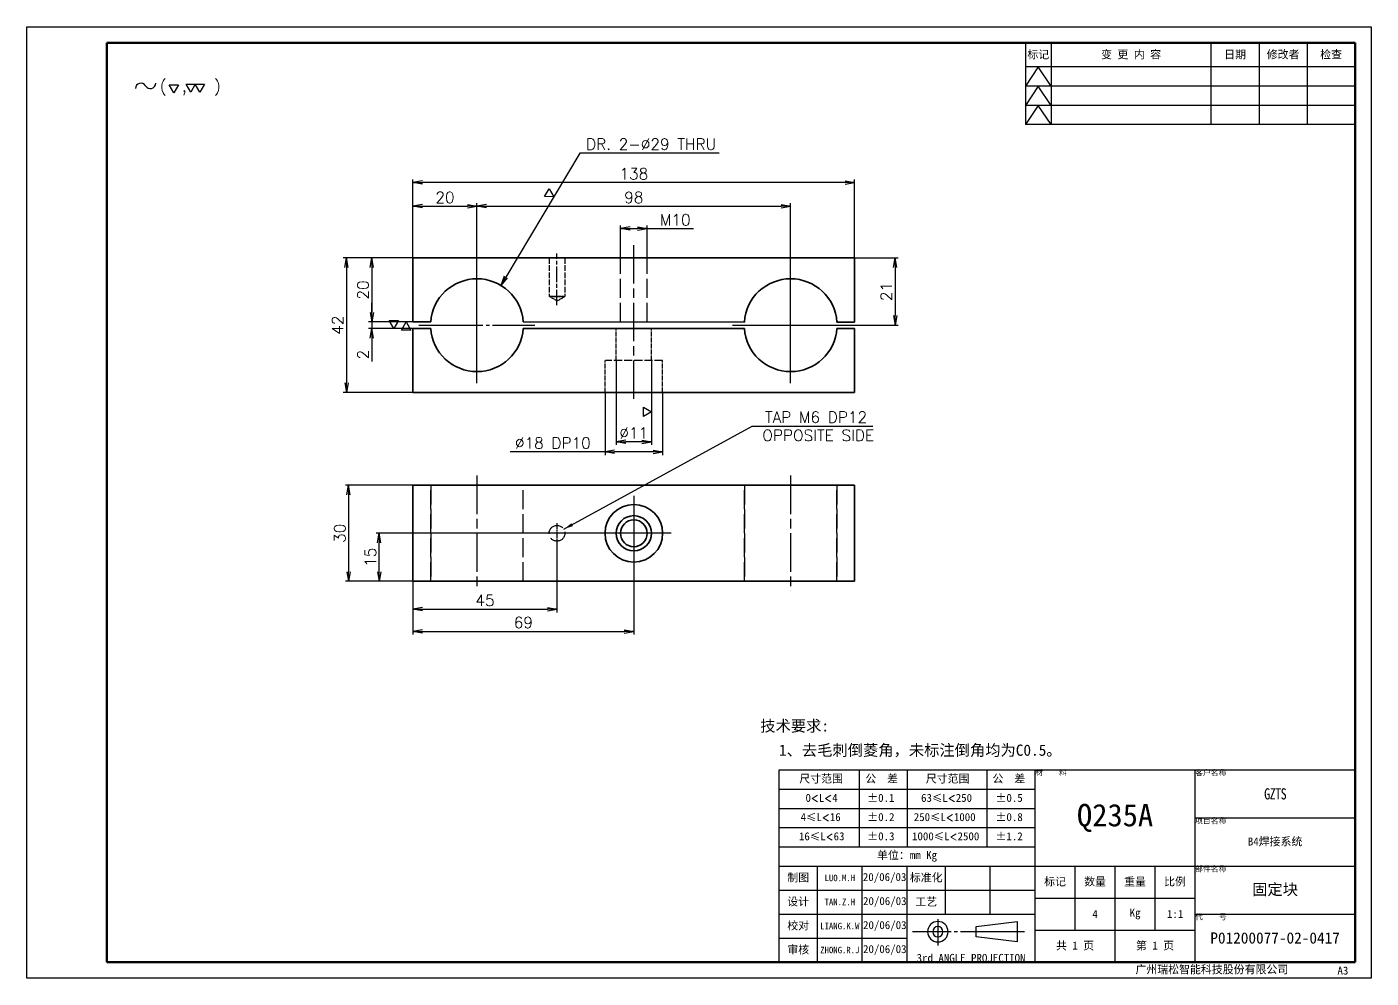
# Model space of a CAD drawing. Header units: millimetres. Extents: x -73083 to 81340, y -6859 to 6812.
# Drawn here: x 56285.3 to 56705.3, y -6850.2 to -6553.2 of the extents above; entities that cross this region are included whole.
import ezdxf

# ---------------------------------------------------------------- set-up
doc = ezdxf.new("R2010")
doc.units = ezdxf.units.MM
for name, pattern in [('AM_ISO02W050', [7.5, 6, -1.5]), ('AM_ISO08W050', [18, 12, -1.5, 3, -1.5]), ('CENTER-HOKUTO', [23, 20, -1, 1, -1])]:
    doc.linetypes.add(name, pattern=pattern)
doc.layers.add('A3', color=7, linetype='Continuous', plot=False)
for name, color, linetype, lineweight in [('AM_7', 2, 'AM_ISO08W050', 25), ('AM_HID', 1, 'AM_ISO02W050', 25), ('AM_VIS', 7, 'Continuous', 50), ('SOLID LINE', 7, 'Continuous', 30)]:
    doc.layers.add(name, color=color, linetype=linetype, lineweight=lineweight)
doc.layers.add('title_frame', color=7, linetype='Continuous')
doc.layers.add('word_dim', color=253, linetype='Continuous')
doc.styles.get("Standard").update_dxf_attribs({"font": 'romans.shx', "bigfont": 'bigfont.shx'})
doc.dimstyles.new('1-1', dxfattribs={"dimtxt": 3.5, "dimasz": 3, "dimexe": 1, "dimexo": 0, "dimgap": 1, "dimtad": 3, "dimdsep": 46, "dimtxsty": 'Standard', "dimblk1": 'OPEN', "dimblk2": 'OPEN', "dimsah": 1, "dimcen": 0, "dimclrd": 256, "dimclre": 256, "dimclrt": 3, "dimadec": 0, "dimazin": 0, "dimtfac": 1, "dimtmove": 0, "dimatfit": 3, "dimfxl": 0, "dimtolj": 1, "dimtzin": 0, "dimarcsym": 0})
doc.dimstyles.new('RS-1-1', dxfattribs={"dimtxt": 3.5, "dimasz": 3, "dimexe": 1, "dimexo": 0, "dimgap": 1, "dimtad": 3, "dimdec": 4, "dimdsep": 46, "dimtxsty": 'Standard', "dimblk1": 'OPEN', "dimblk2": 'OPEN', "dimsah": 1, "dimcen": 0, "dimclrd": 256, "dimclre": 256, "dimclrt": 3, "dimadec": 0, "dimazin": 0, "dimtfac": 1, "dimtdec": 4, "dimtmove": 0, "dimatfit": 3, "dimfxl": 0, "dimtolj": 1, "dimtzin": 0, "dimarcsym": 0})
doc.dimstyles.new('RS-1-1$0', dxfattribs={"dimtxt": 3.5, "dimasz": 3, "dimexe": 1, "dimexo": 0, "dimgap": 1, "dimtad": 3, "dimdsep": 46, "dimtxsty": 'Standard', "dimblk1": 'OPEN', "dimblk2": 'OPEN', "dimsah": 1, "dimcen": 0, "dimclrd": 256, "dimclre": 256, "dimclrt": 3, "dimadec": 0, "dimazin": 0, "dimtfac": 1, "dimtmove": 0, "dimatfit": 3, "dimfxl": 0, "dimtolj": 1, "dimtzin": 0, "dimarcsym": 0})

# ---------------------------------------------------------------- blocks, each defined once
blk = doc.blocks.new('_Open')
at = {"color": 0, "lineweight": -2}
for p, q in [((-1, 0.17), (0, 0)), ((-1, -0.17), (0, 0)), ((0, 0), (-1, 0))]:
    blk.add_line(p, q, dxfattribs=at)
blk = doc.blocks.new('*D552')
at = {"layer": 'DEFPOINTS', "color": 0, "linetype": 'Continuous', "ltscale": 5}
for p in [(56405.98, -6625.37), (56385.22, -6667.37), (56405.98, -6667.37)]:
    blk.add_point(p, dxfattribs=at)
at = {"layer": 'word_dim', "linetype": 'Continuous', "lineweight": -2, "ltscale": 5}
for p, q in [((56405.98, -6625.37), (56384.22, -6625.37)), ((56385.22, -6628.37), (56385.22, -6664.37)), ((56405.98, -6667.37), (56384.22, -6667.37))]:
    blk.add_line(p, q, dxfattribs=at)
at = {"layer": 'word_dim', "linetype": 'Continuous', "lineweight": -2, "ltscale": 5, "xscale": 3, "yscale": 3, "zscale": 3}
for p, rotation in [((56385.22, -6625.37), 90), ((56385.22, -6667.37), 270)]:
    blk.add_blockref('_Open', p, dxfattribs=dict(at, rotation=rotation))
at = {"layer": 'word_dim', "color": 3, "linetype": 'Continuous', "ltscale": 5, "insert": (56382.47, -6646.37), "char_height": 3.5, "attachment_point": 5, "rotation": 90}
blk.add_mtext('\\A1;42', dxfattribs=at)
blk = doc.blocks.new('*D553')
at = {"layer": 'DEFPOINTS', "color": 0, "linetype": 'Continuous', "ltscale": 5}
for p in [(56405.98, -6625.37), (56393.11, -6645.37), (56405.98, -6645.37)]:
    blk.add_point(p, dxfattribs=at)
at = {"layer": 'word_dim', "linetype": 'Continuous', "lineweight": -2, "ltscale": 5}
for p, q in [((56405.98, -6625.37), (56392.11, -6625.37)), ((56393.11, -6628.37), (56393.11, -6642.37)), ((56405.98, -6645.37), (56392.11, -6645.37))]:
    blk.add_line(p, q, dxfattribs=at)
at = {"layer": 'word_dim', "linetype": 'Continuous', "lineweight": -2, "ltscale": 5, "xscale": 3, "yscale": 3, "zscale": 3}
for p, rotation in [((56393.11, -6625.37), 90), ((56393.11, -6645.37), 270)]:
    blk.add_blockref('_Open', p, dxfattribs=dict(at, rotation=rotation))
at = {"layer": 'word_dim', "color": 3, "linetype": 'Continuous', "ltscale": 5, "insert": (56390.36, -6635.37), "char_height": 3.5, "attachment_point": 5, "rotation": 90}
blk.add_mtext('\\A1;20', dxfattribs=at)
blk = doc.blocks.new('*D554')
at = {"layer": 'DEFPOINTS', "color": 0, "linetype": 'Continuous', "ltscale": 5}
for p in [(56393.11, -6647.37), (56405.98, -6645.37), (56405.98, -6647.37)]:
    blk.add_point(p, dxfattribs=at)
at = {"layer": 'word_dim', "linetype": 'Continuous', "lineweight": -2, "ltscale": 5}
for p, q in [((56393.11, -6642.37), (56393.11, -6639.37)), ((56405.98, -6645.37), (56392.11, -6645.37)), ((56405.98, -6647.37), (56392.11, -6647.37)), ((56393.11, -6645.37), (56393.11, -6647.37)), ((56393.11, -6650.37), (56393.11, -6657.71))]:
    blk.add_line(p, q, dxfattribs=at)
at = {"layer": 'word_dim', "linetype": 'Continuous', "lineweight": -2, "ltscale": 5, "xscale": 3, "yscale": 3, "zscale": 3}
for p, rotation in [((56393.11, -6645.37), 270), ((56393.11, -6647.37), 90)]:
    blk.add_blockref('_Open', p, dxfattribs=dict(at, rotation=rotation))
at = {"layer": 'word_dim', "color": 3, "linetype": 'Continuous', "ltscale": 5, "insert": (56390.36, -6655.54), "char_height": 3.5, "attachment_point": 5, "rotation": 90}
blk.add_mtext('\\A1;2', dxfattribs=at)
blk = doc.blocks.new('*D555')
at = {"layer": 'DEFPOINTS', "color": 0, "linetype": 'Continuous', "ltscale": 5}
for p in [(56425.98, -6609.23), (56405.98, -6625.37), (56425.98, -6646.37)]:
    blk.add_point(p, dxfattribs=at)
at = {"layer": 'word_dim', "linetype": 'Continuous', "lineweight": -2, "ltscale": 5}
for p, q in [((56405.98, -6625.37), (56405.98, -6608.23)), ((56408.98, -6609.23), (56422.98, -6609.23)), ((56425.98, -6646.37), (56425.98, -6608.23))]:
    blk.add_line(p, q, dxfattribs=at)
at = {"layer": 'word_dim', "linetype": 'Continuous', "lineweight": -2, "ltscale": 5, "xscale": 3, "yscale": 3, "zscale": 3, "rotation": 180}
blk.add_blockref('_Open', (56405.98, -6609.23), dxfattribs=at)
at = {"layer": 'word_dim', "linetype": 'Continuous', "lineweight": -2, "ltscale": 5, "xscale": 3, "yscale": 3, "zscale": 3}
blk.add_blockref('_Open', (56425.98, -6609.23), dxfattribs=at)
at = {"layer": 'word_dim', "color": 3, "linetype": 'Continuous', "ltscale": 5, "insert": (56415.98, -6606.48), "char_height": 3.5, "attachment_point": 5}
blk.add_mtext('\\A1;20', dxfattribs=at)
blk = doc.blocks.new('*D556')
at = {"layer": 'DEFPOINTS', "color": 0, "linetype": 'Continuous', "ltscale": 5}
for p in [(56523.98, -6609.23), (56425.98, -6646.37), (56523.98, -6646.37)]:
    blk.add_point(p, dxfattribs=at)
at = {"layer": 'word_dim', "linetype": 'Continuous', "lineweight": -2, "ltscale": 5}
for p, q in [((56425.98, -6646.37), (56425.98, -6608.23)), ((56428.98, -6609.23), (56520.98, -6609.23)), ((56523.98, -6646.37), (56523.98, -6608.23))]:
    blk.add_line(p, q, dxfattribs=at)
at = {"layer": 'word_dim', "linetype": 'Continuous', "lineweight": -2, "ltscale": 5, "xscale": 3, "yscale": 3, "zscale": 3, "rotation": 180}
blk.add_blockref('_Open', (56425.98, -6609.23), dxfattribs=at)
at = {"layer": 'word_dim', "linetype": 'Continuous', "lineweight": -2, "ltscale": 5, "xscale": 3, "yscale": 3, "zscale": 3}
blk.add_blockref('_Open', (56523.98, -6609.23), dxfattribs=at)
at = {"layer": 'word_dim', "color": 3, "linetype": 'Continuous', "ltscale": 5, "insert": (56474.98, -6606.48), "char_height": 3.5, "attachment_point": 5}
blk.add_mtext('\\A1;98', dxfattribs=at)
blk = doc.blocks.new('*D557')
at = {"layer": 'DEFPOINTS', "color": 0, "linetype": 'Continuous', "ltscale": 5}
for p in [(56543.98, -6625.37), (56523.98, -6646.37), (56556.61, -6646.37)]:
    blk.add_point(p, dxfattribs=at)
at = {"layer": 'word_dim', "linetype": 'Continuous', "lineweight": -2, "ltscale": 5}
for p, q in [((56543.98, -6625.37), (56557.61, -6625.37)), ((56556.61, -6628.37), (56556.61, -6643.37)), ((56523.98, -6646.37), (56557.61, -6646.37))]:
    blk.add_line(p, q, dxfattribs=at)
at = {"layer": 'word_dim', "linetype": 'Continuous', "lineweight": -2, "ltscale": 5, "xscale": 3, "yscale": 3, "zscale": 3}
for p, rotation in [((56556.61, -6625.37), 90), ((56556.61, -6646.37), 270)]:
    blk.add_blockref('_Open', p, dxfattribs=dict(at, rotation=rotation))
at = {"layer": 'word_dim', "color": 3, "linetype": 'Continuous', "ltscale": 5, "insert": (56553.86, -6635.87), "char_height": 3.5, "attachment_point": 5, "rotation": 90}
blk.add_mtext('\\A1;21', dxfattribs=at)
blk = doc.blocks.new('*D558')
at = {"layer": 'DEFPOINTS', "color": 0, "linetype": 'Continuous', "ltscale": 5}
for p in [(56405.98, -6601.85), (56405.98, -6625.37), (56543.98, -6625.37)]:
    blk.add_point(p, dxfattribs=at)
at = {"layer": 'word_dim', "linetype": 'Continuous', "lineweight": -2, "ltscale": 5}
for p, q in [((56405.98, -6625.37), (56405.98, -6600.85)), ((56540.98, -6601.85), (56408.98, -6601.85)), ((56543.98, -6625.37), (56543.98, -6600.85))]:
    blk.add_line(p, q, dxfattribs=at)
at = {"layer": 'word_dim', "linetype": 'Continuous', "lineweight": -2, "ltscale": 5, "xscale": 3, "yscale": 3, "zscale": 3, "rotation": 180}
blk.add_blockref('_Open', (56405.98, -6601.85), dxfattribs=at)
at = {"layer": 'word_dim', "linetype": 'Continuous', "lineweight": -2, "ltscale": 5, "xscale": 3, "yscale": 3, "zscale": 3}
blk.add_blockref('_Open', (56543.98, -6601.85), dxfattribs=at)
at = {"layer": 'word_dim', "color": 3, "linetype": 'Continuous', "ltscale": 5, "insert": (56474.98, -6599.1), "char_height": 3.5, "attachment_point": 5}
blk.add_mtext('\\A1;138', dxfattribs=at)
blk = doc.blocks.new('*D559')
at = {"layer": 'DEFPOINTS', "color": 0}
for p in [(56433.42, -6633.93), (56418.54, -6658.82)]:
    blk.add_point(p, dxfattribs=at)
at = {"layer": 'word_dim', "lineweight": -2}
for p, q in [((56458.13, -6592.62), (56434.96, -6631.35)), ((56501.66, -6592.62), (56458.13, -6592.62))]:
    blk.add_line(p, q, dxfattribs=at)
at = {"layer": 'word_dim', "lineweight": -2, "xscale": 3, "yscale": 3, "zscale": 3, "rotation": 239.1208330940175}
blk.add_blockref('_Open', (56433.42, -6633.93), dxfattribs=at)
at = {"layer": 'word_dim', "color": 3, "insert": (56480.39, -6589.87), "char_height": 3.5, "attachment_point": 5}
blk.add_mtext('\\A1;DR. 2-∅29 THRU', dxfattribs=at)
blk = doc.blocks.new('shiage1')
at = {"layer": 'word_dim', "color": 3, "linetype": 'Continuous'}
for p, q in [((0, 0), (-1.44, 2.5)), ((-1.44, 2.5), (1.44, 2.5)), ((1.44, 2.5), (0, 0))]:
    blk.add_line(p, q, dxfattribs=at)
blk = doc.blocks.new('*D560')
at = {"layer": 'DEFPOINTS', "color": 0, "linetype": 'Continuous', "ltscale": 5}
for p in [(56405.98, -6696.34), (56385.87, -6726.34), (56405.98, -6726.34)]:
    blk.add_point(p, dxfattribs=at)
at = {"layer": 'word_dim', "linetype": 'Continuous', "lineweight": -2, "ltscale": 5}
for p, q in [((56405.98, -6696.34), (56384.87, -6696.34)), ((56385.87, -6699.34), (56385.87, -6723.34)), ((56405.98, -6726.34), (56384.87, -6726.34))]:
    blk.add_line(p, q, dxfattribs=at)
at = {"layer": 'word_dim', "linetype": 'Continuous', "lineweight": -2, "ltscale": 5, "xscale": 3, "yscale": 3, "zscale": 3}
for p, rotation in [((56385.87, -6696.34), 90), ((56385.87, -6726.34), 270)]:
    blk.add_blockref('_Open', p, dxfattribs=dict(at, rotation=rotation))
at = {"layer": 'word_dim', "color": 3, "linetype": 'Continuous', "ltscale": 5, "insert": (56383.12, -6711.34), "char_height": 3.5, "attachment_point": 5, "rotation": 90}
blk.add_mtext('\\A1;30', dxfattribs=at)
blk = doc.blocks.new('*D561')
at = {"layer": 'DEFPOINTS', "color": 0, "linetype": 'Continuous', "ltscale": 5}
for p in [(56474.98, -6711.34), (56405.98, -6726.34), (56474.98, -6741.98)]:
    blk.add_point(p, dxfattribs=at)
at = {"layer": 'word_dim', "linetype": 'Continuous', "lineweight": -2, "ltscale": 5}
for p, q in [((56474.98, -6711.34), (56474.98, -6742.98)), ((56405.98, -6726.34), (56405.98, -6742.98)), ((56408.98, -6741.98), (56471.98, -6741.98))]:
    blk.add_line(p, q, dxfattribs=at)
at = {"layer": 'word_dim', "linetype": 'Continuous', "lineweight": -2, "ltscale": 5, "xscale": 3, "yscale": 3, "zscale": 3, "rotation": 180}
blk.add_blockref('_Open', (56405.98, -6741.98), dxfattribs=at)
at = {"layer": 'word_dim', "linetype": 'Continuous', "lineweight": -2, "ltscale": 5, "xscale": 3, "yscale": 3, "zscale": 3}
blk.add_blockref('_Open', (56474.98, -6741.98), dxfattribs=at)
at = {"layer": 'word_dim', "color": 3, "linetype": 'Continuous', "ltscale": 5, "insert": (56440.48, -6739.23), "char_height": 3.5, "attachment_point": 5}
blk.add_mtext('\\A1;69', dxfattribs=at)
blk = doc.blocks.new('*D562')
at = {"layer": 'DEFPOINTS', "color": 0, "linetype": 'Continuous', "ltscale": 5}
for p in [(56395.43, -6711.34), (56474.98, -6711.34), (56405.98, -6726.34)]:
    blk.add_point(p, dxfattribs=at)
at = {"layer": 'word_dim', "linetype": 'Continuous', "lineweight": -2, "ltscale": 5}
for p, q in [((56474.98, -6711.34), (56394.43, -6711.34)), ((56395.43, -6723.34), (56395.43, -6714.34)), ((56405.98, -6726.34), (56394.43, -6726.34))]:
    blk.add_line(p, q, dxfattribs=at)
at = {"layer": 'word_dim', "linetype": 'Continuous', "lineweight": -2, "ltscale": 5, "xscale": 3, "yscale": 3, "zscale": 3}
for p, rotation in [((56395.43, -6711.34), 90), ((56395.43, -6726.34), 270)]:
    blk.add_blockref('_Open', p, dxfattribs=dict(at, rotation=rotation))
at = {"layer": 'word_dim', "color": 3, "linetype": 'Continuous', "ltscale": 5, "insert": (56392.68, -6718.84), "char_height": 3.5, "attachment_point": 5, "rotation": 90}
blk.add_mtext('\\A1;15', dxfattribs=at)
blk = doc.blocks.new('*D563')
at = {"layer": 'DEFPOINTS', "color": 0, "linetype": 'Continuous', "ltscale": 5}
for p in [(56479.17, -6616.22), (56470.79, -6625.37), (56479.17, -6625.37)]:
    blk.add_point(p, dxfattribs=at)
at = {"layer": 'word_dim', "linetype": 'Continuous', "lineweight": -2, "ltscale": 5}
for p, q in [((56470.79, -6625.37), (56470.79, -6615.22)), ((56473.79, -6616.22), (56476.17, -6616.22)), ((56479.17, -6625.37), (56479.17, -6615.22)), ((56479.17, -6616.22), (56493.67, -6616.22))]:
    blk.add_line(p, q, dxfattribs=at)
at = {"layer": 'word_dim', "linetype": 'Continuous', "lineweight": -2, "ltscale": 5, "xscale": 3, "yscale": 3, "zscale": 3, "rotation": 180}
blk.add_blockref('_Open', (56470.79, -6616.22), dxfattribs=at)
at = {"layer": 'word_dim', "linetype": 'Continuous', "lineweight": -2, "ltscale": 5, "xscale": 3, "yscale": 3, "zscale": 3}
blk.add_blockref('_Open', (56479.17, -6616.22), dxfattribs=at)
at = {"layer": 'word_dim', "color": 3, "linetype": 'Continuous', "ltscale": 5, "insert": (56487.92, -6613.47), "char_height": 3.5, "attachment_point": 5}
blk.add_mtext('\\A1;{\\Fromans,bigfont|c134;M10}', dxfattribs=at)
blk = doc.blocks.new('*D564')
at = {"layer": 'DEFPOINTS', "color": 0, "linetype": 'Continuous', "ltscale": 5}
for p in [(56465.98, -6667.37), (56483.98, -6667.37), (56465.98, -6685.91)]:
    blk.add_point(p, dxfattribs=at)
at = {"layer": 'word_dim', "linetype": 'Continuous', "lineweight": -2, "ltscale": 5}
for p, q in [((56465.98, -6667.37), (56465.98, -6686.91)), ((56483.98, -6667.37), (56483.98, -6686.91)), ((56465.98, -6685.91), (56436.38, -6685.91)), ((56480.98, -6685.91), (56468.98, -6685.91))]:
    blk.add_line(p, q, dxfattribs=at)
at = {"layer": 'word_dim', "linetype": 'Continuous', "lineweight": -2, "ltscale": 5, "xscale": 3, "yscale": 3, "zscale": 3, "rotation": 180}
blk.add_blockref('_Open', (56465.98, -6685.91), dxfattribs=at)
at = {"layer": 'word_dim', "linetype": 'Continuous', "lineweight": -2, "ltscale": 5, "xscale": 3, "yscale": 3, "zscale": 3}
blk.add_blockref('_Open', (56483.98, -6685.91), dxfattribs=at)
at = {"layer": 'word_dim', "color": 3, "linetype": 'Continuous', "ltscale": 5, "insert": (56449.68, -6683.16), "char_height": 3.5, "attachment_point": 5}
blk.add_mtext('\\A1;%%C18 DP10', dxfattribs=at)
blk = doc.blocks.new('*D565')
at = {"layer": 'DEFPOINTS', "color": 0, "linetype": 'Continuous', "ltscale": 5}
for p in [(56469.48, -6657.37), (56480.48, -6657.37), (56469.48, -6682.77)]:
    blk.add_point(p, dxfattribs=at)
at = {"layer": 'word_dim', "linetype": 'Continuous', "lineweight": -2, "ltscale": 5}
for p, q in [((56469.48, -6657.37), (56469.48, -6683.77)), ((56480.48, -6657.37), (56480.48, -6683.77)), ((56477.48, -6682.77), (56472.48, -6682.77))]:
    blk.add_line(p, q, dxfattribs=at)
at = {"layer": 'word_dim', "linetype": 'Continuous', "lineweight": -2, "ltscale": 5, "xscale": 3, "yscale": 3, "zscale": 3, "rotation": 180}
blk.add_blockref('_Open', (56469.48, -6682.77), dxfattribs=at)
at = {"layer": 'word_dim', "linetype": 'Continuous', "lineweight": -2, "ltscale": 5, "xscale": 3, "yscale": 3, "zscale": 3}
blk.add_blockref('_Open', (56480.48, -6682.77), dxfattribs=at)
at = {"layer": 'word_dim', "color": 3, "linetype": 'Continuous', "ltscale": 5, "insert": (56474.98, -6680.02), "char_height": 3.5, "attachment_point": 5}
blk.add_mtext('\\A1;%%c11', dxfattribs=at)
blk = doc.blocks.new('shiage0')
at = {"layer": 'word_dim', "color": 3, "linetype": 'Continuous'}
for centre, start, end in [((1.69, 0), 30, 180), ((4.61, 1.69), 210, 0)]:
    blk.add_arc(centre, 1.69, start, end, dxfattribs=at)
blk = doc.blocks.new('11')
at = {"layer": 'title_frame', "color": 3, "linetype": 'Continuous'}
for points in [[(15.1, 3.38), (13.66, 5.88), (16.55, 5.88)], [(20.38, 3.57), (18.93, 6.07), (24.71, 6.07), (23.27, 3.57), (21.82, 6.07)]]:
    blk.add_lwpolyline(points, close=True, dxfattribs=at)
blk.add_blockref('shiage0', (3.13, 4.67), dxfattribs=at)
blk.add_text('(  ,   )', height=3.5, dxfattribs=at).set_placement((10.71, 3.7))
blk = doc.blocks.new('*D566')
at = {"layer": 'DEFPOINTS', "color": 0, "linetype": 'Continuous', "ltscale": 5}
for p in [(56450.98, -6714.53), (56405.98, -6726.34), (56450.98, -6735.04)]:
    blk.add_point(p, dxfattribs=at)
at = {"layer": 'word_dim', "linetype": 'Continuous', "lineweight": -2, "ltscale": 5}
for p, q in [((56450.98, -6714.53), (56450.98, -6736.04)), ((56405.98, -6726.34), (56405.98, -6736.04)), ((56408.98, -6735.04), (56447.98, -6735.04))]:
    blk.add_line(p, q, dxfattribs=at)
at = {"layer": 'word_dim', "linetype": 'Continuous', "lineweight": -2, "ltscale": 5, "xscale": 3, "yscale": 3, "zscale": 3, "rotation": 180}
blk.add_blockref('_Open', (56405.98, -6735.04), dxfattribs=at)
at = {"layer": 'word_dim', "linetype": 'Continuous', "lineweight": -2, "ltscale": 5, "xscale": 3, "yscale": 3, "zscale": 3}
blk.add_blockref('_Open', (56450.98, -6735.04), dxfattribs=at)
at = {"layer": 'word_dim', "color": 3, "linetype": 'Continuous', "ltscale": 5, "insert": (56428.48, -6732.29), "char_height": 3.5, "attachment_point": 5}
blk.add_mtext('\\A1;45', dxfattribs=at)

msp = doc.modelspace()

# ---------------------------------------------------------------- linework, layer by layer
at = {"color": 2, "linetype": 'CENTER-HOKUTO'}
for p, q in [((56425.97959, -6664.4979), (56425.97959, -6628.2479)), ((56523.97959, -6664.4979), (56523.97959, -6628.2479)), ((56407.85459, -6646.3729), (56444.10459, -6646.3729)), ((56505.85459, -6646.3729), (56542.10459, -6646.3729))]:
    msp.add_line(p, q, dxfattribs=at)
at = {"layer": 'A3', "linetype": 'Continuous'}
msp.add_lwpolyline([(56285.34761, -6553.2323), (56705.34761, -6553.2323), (56705.34761, -6850.2323), (56285.34761, -6850.2323)], close=True, dxfattribs=at)
at = {"layer": 'AM_7'}
for p, q in [((56474.97959, -6669.37388), (56474.97959, -6620.79827)), ((56425.97959, -6693.33824), (56425.97959, -6729.33872)), ((56523.97959, -6693.33824), (56523.97959, -6729.33872)), ((56474.97959, -6699.63816), (56474.97959, -6723.03819)), ((56486.6796, -6711.33824), (56463.27964, -6711.33824))]:
    msp.add_line(p, q, dxfattribs=at)
at = {"layer": 'AM_7', "ltscale": 0.402576}
msp.add_line((56450.97984, -6640.13438), (56450.97984, -6624.03135), dxfattribs=at)
at = {"layer": 'AM_7', "ltscale": 0.159802}
for p, q in [((56454.17588, -6711.33824), (56447.78379, -6711.33824)), ((56450.97984, -6708.14219), (56450.97984, -6714.53428))]:
    msp.add_line(p, q, dxfattribs=at)
at = {"layer": 'AM_HID', "ltscale": 0.3}
for p, q in [((56448.5214, -6625.37315), (56448.52134, -6637.37315)), ((56453.43839, -6625.37327), (56453.43833, -6637.37327))]:
    msp.add_line(p, q, dxfattribs=at)
at = {"layer": 'AM_HID'}
for p, q in [((56470.79179, -6645.37339), (56470.79191, -6625.37339)), ((56479.16776, -6645.37339), (56479.16788, -6625.37339)), ((56411.51426, -6726.33824), (56411.51426, -6696.33824)), ((56411.51426, -6696.33824), (56411.51426, -6726.33824)), ((56440.44523, -6726.33824), (56440.44523, -6696.33824)), ((56440.44529, -6726.33824), (56440.44529, -6696.33824)), ((56509.51426, -6726.33824), (56509.51426, -6696.33824)), ((56509.51426, -6696.33824), (56509.51426, -6726.33824)), ((56538.44523, -6696.33824), (56538.44523, -6726.33824)), ((56538.44523, -6726.33824), (56538.44523, -6696.33824))]:
    msp.add_line(p, q, dxfattribs=at)
at = {"layer": 'AM_HID', "ltscale": 0.115401}
for p, q in [((56453.13737, -6637.37327), (56448.52134, -6637.37315)), ((56448.8223, -6637.37315), (56453.43833, -6637.37327))]:
    msp.add_line(p, q, dxfattribs=at)
at = {"layer": 'AM_HID', "ltscale": 0.070971}
msp.add_line((56450.97984, -6638.79258), (56448.52134, -6637.37315), dxfattribs=at)
at = {"layer": 'AM_HID', "ltscale": 0.070969}
msp.add_line((56450.97984, -6638.79258), (56453.43833, -6637.37327), dxfattribs=at)
at = {"layer": 'AM_HID', "ltscale": 0.25}
for p, q in [((56469.47971, -6657.37339), (56469.47977, -6647.37339)), ((56480.47971, -6657.37339), (56480.47977, -6647.37339)), ((56465.97959, -6667.37327), (56465.97971, -6657.37327)), ((56483.97959, -6667.37339), (56483.97971, -6657.37339))]:
    msp.add_line(p, q, dxfattribs=at)
at = {"layer": 'AM_HID', "ltscale": 0.027544}
msp.add_line((56467.08146, -6657.37327), (56465.97971, -6657.37327), dxfattribs=at)
at = {"layer": 'AM_HID', "ltscale": 0.422456}
msp.add_line((56483.97971, -6657.37339), (56467.08146, -6657.37327), dxfattribs=at)
at = {"layer": 'AM_HID'}
msp.add_circle((56450.97984, -6711.33824), 2.4585, dxfattribs=at)
at = {"layer": 'AM_VIS', "linetype": 'Continuous'}
for p, q in [((56700.34761, -6558.2323), (56310.34761, -6558.2323)), ((56310.34761, -6845.2323), (56310.34761, -6558.2323)), ((56700.34761, -6845.2323), (56700.34761, -6558.2323)), ((56700.34761, -6845.2323), (56310.34761, -6845.2323))]:
    msp.add_line(p, q, dxfattribs=at)
at = {"layer": 'AM_VIS', "lineweight": 35}
for p, q in [((56405.97977, -6645.3729), (56405.9799, -6625.3729)), ((56543.9799, -6625.37388), (56405.9799, -6625.3729)), ((56543.97977, -6645.37388), (56543.9799, -6625.37388)), ((56405.97971, -6647.3729), (56405.97959, -6667.3729)), ((56440.44523, -6647.37315), (56509.51426, -6647.37364)), ((56509.51426, -6645.37364), (56440.44529, -6645.37315)), ((56543.97977, -6647.37388), (56543.97959, -6667.37388)), ((56405.97959, -6667.3729), (56543.97959, -6667.37388)), ((56405.97959, -6696.33824), (56543.97959, -6696.33824)), ((56405.97959, -6696.33824), (56405.97959, -6726.33824)), ((56543.97959, -6726.33824), (56543.97959, -6696.33824)), ((56543.97959, -6726.33824), (56405.97959, -6726.33824))]:
    msp.add_line(p, q, dxfattribs=at)
at = {"layer": 'AM_VIS', "lineweight": 35, "ltscale": 0.138364}
for p, q in [((56405.97971, -6647.3729), (56411.51426, -6647.3729)), ((56543.97977, -6645.37388), (56538.44523, -6645.37376)), ((56538.44523, -6647.37376), (56543.97977, -6647.37388))]:
    msp.add_line(p, q, dxfattribs=at)
at = {"layer": 'AM_VIS', "lineweight": 35, "ltscale": 0.138362}
msp.add_line((56411.51426, -6645.3729), (56405.97977, -6645.3729), dxfattribs=at)
at = {"layer": 'AM_VIS', "lineweight": 35}
for centre, radius in [((56474.97959, -6711.33824), 9), ((56474.97971, -6711.33824), 5.5), ((56474.97977, -6711.33824), 4.188)]:
    msp.add_circle(centre, radius, dxfattribs=at)
for centre, start, end in [((56425.97977, -6646.37303), 3.954189, 176.0450386), ((56523.97977, -6646.37364), 3.954189, 176.0450386), ((56425.97977, -6646.37303), 183.9541827, 356.0450447), ((56523.97977, -6646.37364), 183.9541827, 356.0450447)]:
    msp.add_arc(centre, 14.5, start, end, dxfattribs=at)
at = {"layer": 'title_frame', "linetype": 'Continuous'}
for p, q in [((56597.34761, -6558.2323), (56597.34761, -6583.7323)), ((56605.34761, -6558.2323), (56605.34761, -6583.7323)), ((56655.34761, -6583.7323), (56655.34761, -6558.2323)), ((56670.34761, -6558.2323), (56670.34761, -6583.7323)), ((56685.34761, -6558.2323), (56685.34761, -6583.7323)), ((56700.34761, -6583.7323), (56700.34761, -6558.2323)), ((56700.34761, -6565.7323), (56597.34761, -6565.7323)), ((56601.34761, -6565.7323), (56597.34761, -6571.7323)), ((56605.34761, -6571.7323), (56601.34761, -6565.7323)), ((56700.34761, -6571.7323), (56597.34761, -6571.7323)), ((56601.34761, -6571.7323), (56597.34761, -6577.7323)), ((56605.34761, -6577.7323), (56601.34761, -6571.7323)), ((56700.34761, -6577.7323), (56597.34761, -6577.7323)), ((56601.34761, -6577.7323), (56597.34761, -6583.7323)), ((56605.34761, -6583.7323), (56601.34761, -6577.7323)), ((56700.34761, -6583.7323), (56597.34761, -6583.7323)), ((56520.34761, -6785.2323), (56700.34761, -6785.2323)), ((56520.34761, -6845.2323), (56520.34761, -6785.2323)), ((56545.34761, -6785.2323), (56545.34761, -6809.2323)), ((56560.34761, -6785.2323), (56560.34761, -6809.2323)), ((56585.34761, -6809.2323), (56585.34761, -6785.2323)), ((56600.34761, -6845.2323), (56600.34761, -6785.2323)), ((56650.34761, -6845.2323), (56650.34761, -6785.2323)), ((56700.34761, -6845.2323), (56700.34761, -6785.2323)), ((56520.34761, -6791.2323), (56600.34761, -6791.2323)), ((56520.34761, -6797.2323), (56600.34761, -6797.2323)), ((56520.34761, -6803.2323), (56600.34761, -6803.2323)), ((56650.34761, -6800.2323), (56700.34761, -6800.2323)), ((56520.34761, -6809.2323), (56600.34761, -6809.2323)), ((56520.34761, -6815.2323), (56700.34761, -6815.2323)), ((56532.34761, -6845.2323), (56532.34761, -6815.2323)), ((56532.34761, -6845.2323), (56532.34761, -6815.2323)), ((56546.34761, -6845.2323), (56546.34761, -6815.2323)), ((56546.34761, -6845.2323), (56546.34761, -6815.2323)), ((56560.34761, -6845.2323), (56560.34761, -6815.2323)), ((56560.34761, -6845.2323), (56560.34761, -6815.2323)), ((56572.34761, -6830.2323), (56572.34761, -6815.2323)), ((56586.34761, -6830.2323), (56586.34761, -6815.2323)), ((56612.84761, -6835.2323), (56612.84761, -6815.2323)), ((56625.34761, -6845.2323), (56625.34761, -6815.2323)), ((56637.84761, -6835.2323), (56637.84761, -6815.2323)), ((56520.34761, -6822.7323), (56600.34761, -6822.7323)), ((56600.34761, -6825.2323), (56650.34761, -6825.2323)), ((56520.34761, -6830.2323), (56600.34761, -6830.2323)), ((56650.34761, -6830.2323), (56700.34761, -6830.2323)), ((56600.34761, -6835.2323), (56650.34761, -6835.2323)), ((56520.34761, -6837.7323), (56560.34761, -6837.7323)), ((56520.34761, -6837.7323), (56560.34761, -6837.7323)), ((56520.34761, -6845.2323), (56700.34761, -6845.2323)), ((56520.34761, -6845.2323), (56700.34761, -6845.2323))]:
    msp.add_line(p, q, dxfattribs=at)
at = {"layer": 'title_frame', "color": 2, "linetype": 'CENTER-HOKUTO'}
for p, q in [((56569.98209, -6831.81388), (56569.98209, -6840.08268)), ((56597.08769, -6835.74988), (56562.07969, -6835.74988))]:
    msp.add_line(p, q, dxfattribs=at)
at = {"layer": 'title_frame', "color": 3, "linetype": 'Continuous'}
for p, q in [((56581.98209, -6834.14988), (56594.78209, -6832.54988)), ((56594.78209, -6832.54988), (56594.78209, -6838.94988)), ((56581.98209, -6837.34988), (56581.98209, -6834.14988)), ((56594.78209, -6838.94988), (56581.98209, -6837.34988))]:
    msp.add_line(p, q, dxfattribs=at)
for radius in [3.2, 1.6]:
    msp.add_arc((56569.98209, -6835.74988), radius, 0, 359.9893827, dxfattribs=at)
at = {"layer": 'word_dim', "color": 3, "linetype": 'Continuous'}
for points in [[(56400.0123, -6647.3729), (56398.5673, -6644.87009), (56401.4573, -6644.87009)], [(56403.8328, -6645.3729), (56405.2778, -6647.87572), (56402.3878, -6647.87572)]]:
    msp.add_lwpolyline(points, close=True, dxfattribs=at)

# ---------------------------------------------------------------- block references
at = {"layer": 'word_dim', "color": 3, "linetype": 'Continuous', "ltscale": 5}
msp.add_blockref('11', (56316.15655, -6577.16885), dxfattribs=at)
at = {"layer": 'word_dim', "color": 3, "rotation": 59.12083309325223}
msp.add_blockref('shiage1', (56449.9607, -6606.2703), dxfattribs=at)
at = {"layer": 'word_dim', "color": 3, "linetype": 'Continuous', "ltscale": 5, "rotation": 90}
msp.add_blockref('shiage1', (56480.47959, -6673.42076), dxfattribs=at)

# ---------------------------------------------------------------- texts
at = {"layer": 'SOLID LINE', "ltscale": 0.5}
for s, insert, char_height, width, attachment_point in [('\\pt15;{\\fSimHei|b0|i0|c134|p2;\\C3;标记}', (56601.34761, -6561.9823), 2.5, 8, 5), ('\\pt15;{\\fSimHei|b0|i0|c134|p2;\\C3;变 更 内 容}', (56630.34761, -6561.9823), 2.5, 50, 5), ('\\pt15;{\\fSimHei|b0|i0|c134|p2;\\C3;日期}', (56662.84761, -6561.9823), 2.5, 15, 5), ('\\pt15;{\\fSimHei|b0|i0|c134|p2;\\C3;修改者}', (56677.84761, -6561.9823), 2.5, 15, 5), ('\\pt15;{\\fSimHei|b0|i0|c134|p2;\\C3;检查}', (56692.84761, -6561.9823), 2.5, 15, 5), ('\\pt21;{\\fSimHei|b0|i0|c134|p2;\\C3;技术要求:}', (56514.49589, -6769.73177), 3.5, 30.060526, 1), ('\\pt21;{\\fSimHei|b0|i0|c134|p2;\\C3;\\P1、去毛刺倒菱角，未标注倒角均为C0.5。}', (56520.34522, -6771.47298), 3.5, 111.5909352, 1), ('\\pt15;{\\fSimHei|b0|i0|c134|p2;\\C3;尺寸范围}', (56526.66757, -6786.70336), 2.5, 45.3015188, 1), ('\\pt15;{\\fSimHei|b0|i0|c134|p2;\\C3;公  差}', (56547.32131, -6786.70336), 2.5, 45.3015188, 1), ('\\pt15;{\\fSimHei|b0|i0|c134|p2;\\C3;尺寸范围}', (56566.21503, -6786.70336), 2.5, 45.3015188, 1), ('\\pt15;{\\fSimHei|b0|i0|c134|p2;\\C3;公  差}', (56587.05367, -6786.70336), 2.5, 45.3015188, 1), ('{\\fSimHei|b0|i0|c134|p2;\\C3;材    料}', (56600.34761, -6785.2323), 1.75, 50, 1), ('\\pt10.5;{\\fSimHei|b0|i0|c134|p2;\\C3;客户名称}', (56650.34761, -6785.2323), 1.75, 50, 1), ('{\\fSimHei|b0|i0|c134|p2;\\W0.8;\\T0.9;\\C3;GZTS}', (56675.34761, -6792.7323), 3.5, 50, 5), ('\\pt15;{\\fSimHei|b0|i0|c134|p2;\\C3;0\\Fromans,bigfont|c134;\\H0.9583x;<\\fSimHei|b0|i0|c134|p2;\\H1.044x;L\\Fromans,bigfont|c134;\\H0.9583x;<\\fSimHei|b0|i0|c134|p2;\\H1.044x;4}', (56528.62814, -6792.70336), 2.5, 45.3015188, 1), ('\\pt15;{\\fSimHei|b0|i0|c134|p2;\\C3;%%P0.1}', (56547.92995, -6792.70336), 2.5, 45.3015188, 1), ('\\pt15;{\\fSimHei|b0|i0|c134|p2;\\C3;63\\H0.9583x;≤\\H1.044x;L\\Fromans,bigfont|c134;\\H0.9579x;<\\fSimHei|b0|i0|c134|p2;\\H1.044x;250}', (56564.73129, -6792.70336), 2.5, 45.3015188, 1), ('\\pt15;{\\fSimHei|b0|i0|c134|p2;\\C3;%%P0.5}', (56588.00028, -6792.70336), 2.5, 45.3015188, 1), ('\\pt15;{\\fSimHei|b0|i0|c134|p2;\\C3;4\\H0.9583x;≤\\H1.043x;L\\Fromans,bigfont|c134;\\H0.9588x;<\\fSimHei|b0|i0|c134|p2;\\H1.043x;16}', (56527.09413, -6798.70336), 2.5, 45.3015188, 1), ('\\pt15;{\\fSimHei|b0|i0|c134|p2;\\C3;%%P0.2}', (56547.92995, -6798.70336), 2.5, 45.3015188, 1), ('\\pt15;{\\fSimHei|b0|i0|c134|p2;\\C3;250\\H0.9583x;≤\\H1.044x;L\\Fromans,bigfont|c134;\\H0.9579x;<\\fSimHei|b0|i0|c134|p2;\\H1.044x;1000}', (56562.44865, -6798.70336), 2.5, 45.3015188, 1), ('\\pt15;{\\fSimHei|b0|i0|c134|p2;\\C3;%%P0.8}', (56588.00028, -6798.70336), 2.5, 45.3015188, 1), ('\\pt42;{\\fSimHei|b0|i0|c134|p2;\\C3;Q235A}', (56625.34761, -6800.2323), 7, 50, 5), ('\\pt10.5;{\\fSimHei|b0|i0|c134|p2;\\C3;项目名称}', (56650.34761, -6800.2323), 1.75, 50, 1), ('\\pt15;{\\fSimHei|b0|i0|c134|p2;\\C3;16\\H0.9583x;≤\\H1.044x;L\\Fromans,bigfont|c134;\\H0.9579x;<\\fSimHei|b0|i0|c134|p2;\\H1.044x;63}', (56526.57908, -6804.70336), 2.5, 45.3015188, 1), ('\\pt15;{\\fSimHei|b0|i0|c134|p2;\\C3;%%P0.3}', (56547.92995, -6804.70336), 2.5, 45.3015188, 1), ('\\pt15;{\\fSimHei|b0|i0|c134|p2;\\C3;%%P1.2}', (56588.00028, -6804.70336), 2.5, 45.3015188, 1), ('{\\fSimHei|b0|i0|c134|p2;\\C3;B4焊接系统}', (56675.34761, -6807.7323), 2.5, 50, 5), ('\\pt15;{\\fSimHei|b0|i0|c134|p2;\\C3;单位：mm Kg}', (56560.34761, -6812.2323), 2.5, 80, 5), ('\\pt10.5;{\\fSimHei|b0|i0|c134|p2;\\C3;部件名称}', (56650.34761, -6815.2323), 1.75, 50, 1), ('\\pt15;{\\fSimHei|b0|i0|c134|p2;\\C3;制图}', (56526.34761, -6818.9823), 2.5, 12, 5), ('\\pt60;{\\fSimHei|b0|i0|c134|p2;\\C3;制图}', (56526.34761, -6818.9823), 2.5, 12, 5), ('\\pt288;{\\fSimHei|b0|i0|c134|p2;\\H0.8x;\\C3;LUO.M.H}', (56539.34761, -6818.9823), 2.5, 14, 5), ('\\pt60;{\\fSimHei|b0|i0|c134|p2;\\C3;20/06/03}', (56553.34761, -6818.9823), 2.5, 14, 5), ('\\pt15;{\\fSimHei|b0|i0|c134|p2;\\C3;标准化}', (56566.34761, -6818.9823), 2.5, 12, 5), ('\\pt15;{\\fSimHei|b0|i0|c134|p2;\\C3;标记}', (56606.59761, -6820.2323), 2.5, 12.5, 5), ('\\pt15;{\\fSimHei|b0|i0|c134|p2;\\C3;数量}', (56619.09761, -6820.2323), 2.5, 12.5, 5), ('\\pt15;{\\fSimHei|b0|i0|c134|p2;\\C3;重量}', (56631.59761, -6820.2323), 2.5, 12.5, 5), ('\\pt15;{\\fSimHei|b0|i0|c134|p2;\\C3;比例}', (56644.09761, -6820.2323), 2.5, 12.5, 5), ('{\\fSimHei|b0|i0|c134|p2;\\C3;固定块}', (56675.34761, -6822.7323), 3.5, 50, 5), ('\\pt15;{\\fSimHei|b0|i0|c134|p2;\\C3;设计}', (56526.34761, -6826.4823), 2.5, 12, 5), ('\\pt60;{\\fSimHei|b0|i0|c134|p2;\\C3;设计}', (56526.34761, -6826.4823), 2.5, 12, 5), ('\\pt60;{\\fSimHei|b0|i0|c134|p2;\\C3;20/06/03}', (56553.39825, -6826.4823), 2.5, 13.8987286, 5), ('\\pt15;{\\fSimHei|b0|i0|c134|p2;\\C3;工艺}', (56566.34761, -6826.4823), 2.5, 12, 5), ('\\pt288;{\\fSimHei|b0|i0|c134|p2;\\H0.8x;\\C3;TAN.Z.H}', (56539.34761, -6826.4823), 2.5, 14, 5), ('\\pt15;{\\fSimHei|b0|i0|c134|p2;\\C3;4}', (56619.09761, -6830.2323), 2.5, 12.5, 5), ('\\pt15;{\\fSimHei|b0|i0|c134|p2;\\C3;Kg}', (56631.59761, -6830.2323), 2.5, 12.5, 5), ('\\pt15;{\\fSimHei|b0|i0|c134|p2;\\C3;1:1}', (56644.09761, -6830.2323), 2.5, 12.5, 5), ('\\pt15;{\\fSimHei|b0|i0|c134|p2;\\C3;校对}', (56526.34761, -6833.9823), 2.5, 12, 5), ('\\pt60;{\\fSimHei|b0|i0|c134|p2;\\C3;校对}', (56526.34761, -6833.9823), 2.5, 12, 5), ('\\pt288;{\\fSimHei|b0|i0|c134|p2;\\H0.8x;\\C3;LIANG.K.W}', (56539.34761, -6833.9823), 2.5, 14, 5), ('\\pt60;{\\fSimHei|b0|i0|c134|p2;\\C3;20/06/03}', (56553.39825, -6833.9823), 2.5, 13.8987286, 5), ('\\pt10.5;{\\fSimHei|b0|i0|c134|p2;\\C3;代    号}', (56650.34761, -6830.2323), 1.75, 50, 1), ('{\\fSimHei|b0|i0|c134|p2;\\C3;P01200077-02-0417}', (56675.34761, -6837.7323), 3.5, 50, 5), ('\\pt15;{\\fSimHei|b0|i0|c134|p2;\\C3;审核}', (56526.34761, -6841.4823), 2.5, 12, 5), ('\\pt60;{\\fSimHei|b0|i0|c134|p2;\\C3;审核}', (56526.34761, -6841.4823), 2.5, 12, 5), ('\\pt288;{\\fSimHei|b0|i0|c134|p2;\\H0.8x;\\C3;ZHONG.R.J}', (56539.34761, -6841.4823), 2.5, 14, 5), ('\\pt60;{\\fSimHei|b0|i0|c134|p2;\\C3;20/06/03}', (56553.39825, -6841.4823), 2.5, 13.8987286, 5), ('\\pt15;{\\fSimHei|b0|i0|c134|p2;\\C3;共 1 页}', (56612.84761, -6840.2323), 2.5, 25, 5), ('\\pt15;{\\fSimHei|b0|i0|c134|p2;\\C3;第 1 页}', (56637.84761, -6840.2323), 2.5, 25, 5), ('{\\fSimHei|b0|i0|c134|p2;\\C3;3rd ANGLE PROJECTION}', (56580.34761, -6845.2323), 2.5, 40, 8), ('\\pt15;{\\fSimHei|b0|i0|c134|p2;\\C3;广州瑞松智能科技股份有限公司}', (56631.71622, -6846.26778), 2.5, 78.5618081, 1), ('\\pt15;{\\fSimHei|b0|i0|c134|p2;\\C3;A3}', (56694.83648, -6846.6297), 2.5, 78.5618081, 1)]:
    msp.add_mtext(s, dxfattribs=dict(at, insert=insert, char_height=char_height, width=width, attachment_point=attachment_point))
at = {"layer": 'SOLID LINE', "ltscale": 0.5, "insert": (56561.89995, -6804.70336), "char_height": 2.5, "width": 45.3015188, "attachment_point": 1, "line_spacing_factor": 0.72}
msp.add_mtext('\\pt15;{\\fSimHei|b0|i0|c134|p2;\\C3;1000\\H0.9583x;≤\\H1.044x;L\\Fromans,bigfont|c134;\\H0.9579x;<\\fSimHei|b0|i0|c134|p2;\\H1.044x;2500}', dxfattribs=at)
at = {"layer": 'word_dim', "color": 3, "linetype": 'Continuous', "char_height": 3.5, "attachment_point": 7}
for s, insert in [('TAP M6 {\\Fromans,bigfont|c134;DP12}', (56515.93626, -6676.84739)), ('OPPOSITE SIDE', (56515.12289, -6682.51886))]:
    msp.add_mtext(s, dxfattribs=dict(at, insert=insert))

# ---------------------------------------------------------------- dimensions: what is measured, and where the dimension line sits
at = {"layer": 'word_dim', "color": 3}
dim = msp.add_diameter_dim_2p(p1=(56418.53777, -6658.81755), p2=(56433.42142, -6633.92826), text='DR. 2-<> THRU', dimstyle='RS-1-1', override={"dimtoh": 1, "dimtofl": 0}, dxfattribs=at)
dim.commit()
dim.dimension.update_dxf_attribs({"geometry": '*D559', "text_midpoint": (56480.392, -6592.61693), "dimtype": 163})
at = {"layer": 'word_dim', "linetype": 'Continuous', "ltscale": 5}
for base, p1, p2, picture, middle in [((56405.9799, -6601.85078), (56543.9799, -6625.3729), (56405.9799, -6625.3729), '*D558', (56474.9799, -6599.10078)), ((56425.9799, -6609.23261), (56405.9799, -6625.3729), (56425.9799, -6646.3729), '*D555', (56415.9799, -6606.48261)), ((56523.9799, -6609.23261), (56425.9799, -6646.3729), (56523.9799, -6646.3729), '*D556', (56474.9799, -6606.48261)), ((56474.97959, -6741.984), (56405.97959, -6726.33824), (56474.97959, -6711.33848), '*D561', (56440.47959, -6739.234)), ((56450.97984, -6735.03645), (56405.97959, -6726.33824), (56450.97984, -6714.53428), '*D566', (56428.47971, -6732.28645))]:
    dim = msp.add_linear_dim(base=base, p1=p1, p2=p2, dimstyle='RS-1-1$0', dxfattribs=at)
    dim.commit()
    dim.dimension.update_dxf_attribs({"geometry": picture, "text_midpoint": middle})
for base, p1, p2, text, picture, middle in [((56479.16788, -6616.21934), (56470.79191, -6625.3729), (56479.16788, -6625.3729), '{\\Fromans,bigfont|c134;M10}', '*D563', (56487.91788, -6613.46934)), ((56469.47959, -6682.77359), (56480.47959, -6657.3729), (56469.47959, -6657.3729), '%%c<>', '*D565', (56474.97959, -6680.02359)), ((56465.97959, -6685.91186), (56483.97959, -6667.3729), (56465.97959, -6667.3729), '%%C<> DP10', '*D564', (56449.67959, -6683.16186))]:
    dim = msp.add_linear_dim(base=base, p1=p1, p2=p2, text=text, dimstyle='RS-1-1$0', dxfattribs=at)
    dim.commit()
    dim.dimension.update_dxf_attribs({"geometry": picture, "text_midpoint": middle})
for base, p1, p2, picture, middle in [((56385.22345, -6667.3729), (56405.97959, -6625.3729), (56405.97959, -6667.3729), '*D552', (56382.47345, -6646.3729)), ((56393.10574, -6645.3729), (56405.97959, -6625.3729), (56405.97959, -6645.3729), '*D553', (56390.35574, -6635.3729)), ((56556.61367, -6646.3729), (56543.97959, -6625.3729), (56523.97959, -6646.3729), '*D557', (56553.86367, -6635.8729)), ((56393.10574, -6647.3729), (56405.97959, -6645.3729), (56405.97959, -6647.3729), '*D554', (56390.35574, -6655.53957)), ((56385.87316, -6726.33824), (56405.97959, -6696.33824), (56405.97959, -6726.33824), '*D560', (56383.12316, -6711.33824)), ((56395.42638, -6711.33848), (56405.97959, -6726.33824), (56474.97959, -6711.33848), '*D562', (56392.67638, -6718.83836))]:
    dim = msp.add_linear_dim(base=base, p1=p1, p2=p2, angle=90, dimstyle='RS-1-1$0', dxfattribs=at)
    dim.commit()
    dim.dimension.update_dxf_attribs({"geometry": picture, "text_midpoint": middle})

# ---------------------------------------------------------------- leaders
at = {"layer": 'word_dim', "linetype": 'Continuous', "annotation_type": 0, "has_hookline": 1, "hookline_direction": 0, "text_width": 33.7}
msp.add_leader([(56453.09422, -6710.08381), (56511.93626, -6677.84739), (56514.93626, -6677.84739)], dimstyle='1-1', dxfattribs=at)

doc.saveas('drawing.dxf')
